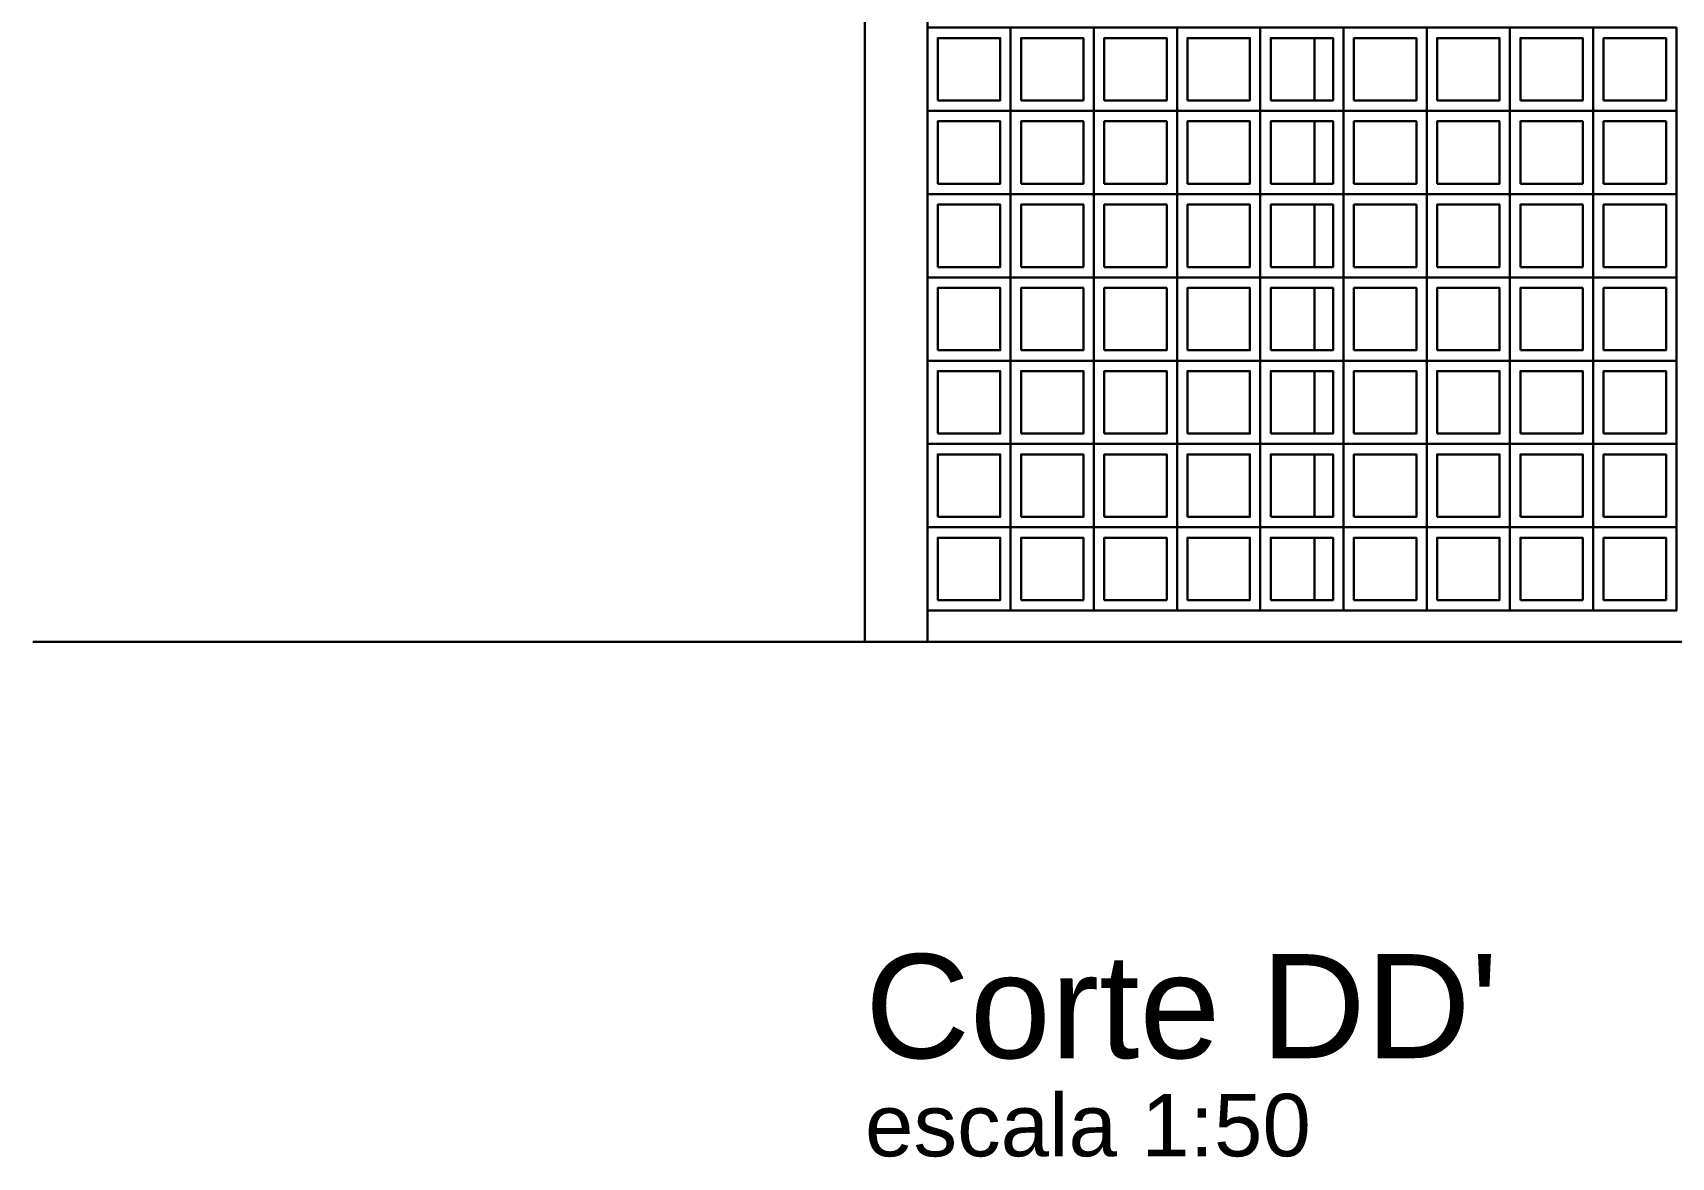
# Model space of a CAD drawing. Header units: millimetres. Extents: x -4228 to 27092, y -6721 to 984.
# Drawn here: x 5297.4 to 5691.2, y -5394.5 to -5124.5 of the extents above; entities that cross this region are included whole.
import ezdxf

# ---------------------------------------------------------------- set-up
doc = ezdxf.new("R2010")
doc.units = ezdxf.units.MM
doc.header["$LTSCALE"] = 50
for name, color, linetype in [('cobogo', 7, 'Continuous'), ('PAREDES3', 2, 'Continuous'), ('piso', 2, 'Continuous'), ('TEXTO', 7, 'Continuous')]:
    doc.layers.add(name, color=color, linetype=linetype)
doc.styles.add('ARIAL', font='arial.ttf')

msp = doc.modelspace()

# ---------------------------------------------------------------- linework, layer by layer
at = {"layer": 'cobogo', "color": 3, "linetype": 'Continuous', "lineweight": 30}
for points in [[(5512.44, -5143.21), (5532.44, -5143.21), (5532.44, -5123.21), (5512.44, -5123.21)], [(5512.44, -5143.21), (5532.44, -5143.21), (5532.44, -5123.21), (5512.44, -5123.21)], [(5512.44, -5143.21), (5532.44, -5143.21), (5532.44, -5123.21), (5512.44, -5123.21)], [(5512.44, -5143.21), (5532.44, -5143.21), (5532.44, -5123.21), (5512.44, -5123.21)], [(5514.94, -5140.71), (5529.94, -5140.71), (5529.94, -5125.71), (5514.94, -5125.71)], [(5514.94, -5140.71), (5529.94, -5140.71), (5529.94, -5125.71), (5514.94, -5125.71)], [(5514.94, -5140.71), (5529.94, -5140.71), (5529.94, -5125.71), (5514.94, -5125.71)], [(5514.94, -5140.71), (5529.94, -5140.71), (5529.94, -5125.71), (5514.94, -5125.71)], [(5532.44, -5143.21), (5552.44, -5143.21), (5552.44, -5123.21), (5532.44, -5123.21)], [(5532.44, -5143.21), (5552.44, -5143.21), (5552.44, -5123.21), (5532.44, -5123.21)], [(5532.44, -5143.21), (5552.44, -5143.21), (5552.44, -5123.21), (5532.44, -5123.21)], [(5532.44, -5143.21), (5552.44, -5143.21), (5552.44, -5123.21), (5532.44, -5123.21)], [(5534.94, -5140.71), (5549.94, -5140.71), (5549.94, -5125.71), (5534.94, -5125.71)], [(5534.94, -5140.71), (5549.94, -5140.71), (5549.94, -5125.71), (5534.94, -5125.71)], [(5534.94, -5140.71), (5549.94, -5140.71), (5549.94, -5125.71), (5534.94, -5125.71)], [(5534.94, -5140.71), (5549.94, -5140.71), (5549.94, -5125.71), (5534.94, -5125.71)], [(5552.44, -5143.21), (5572.44, -5143.21), (5572.44, -5123.21), (5552.44, -5123.21)], [(5552.44, -5143.21), (5572.44, -5143.21), (5572.44, -5123.21), (5552.44, -5123.21)], [(5552.44, -5143.21), (5572.44, -5143.21), (5572.44, -5123.21), (5552.44, -5123.21)], [(5552.44, -5143.21), (5572.44, -5143.21), (5572.44, -5123.21), (5552.44, -5123.21)], [(5554.94, -5140.71), (5569.94, -5140.71), (5569.94, -5125.71), (5554.94, -5125.71)], [(5554.94, -5140.71), (5569.94, -5140.71), (5569.94, -5125.71), (5554.94, -5125.71)], [(5554.94, -5140.71), (5569.94, -5140.71), (5569.94, -5125.71), (5554.94, -5125.71)], [(5554.94, -5140.71), (5569.94, -5140.71), (5569.94, -5125.71), (5554.94, -5125.71)], [(5572.44, -5143.21), (5592.44, -5143.21), (5592.44, -5123.21), (5572.44, -5123.21)], [(5572.44, -5143.21), (5592.44, -5143.21), (5592.44, -5123.21), (5572.44, -5123.21)], [(5572.44, -5143.21), (5592.44, -5143.21), (5592.44, -5123.21), (5572.44, -5123.21)], [(5572.44, -5143.21), (5592.44, -5143.21), (5592.44, -5123.21), (5572.44, -5123.21)], [(5574.94, -5140.71), (5589.94, -5140.71), (5589.94, -5125.71), (5574.94, -5125.71)], [(5574.94, -5140.71), (5589.94, -5140.71), (5589.94, -5125.71), (5574.94, -5125.71)], [(5574.94, -5140.71), (5589.94, -5140.71), (5589.94, -5125.71), (5574.94, -5125.71)], [(5574.94, -5140.71), (5589.94, -5140.71), (5589.94, -5125.71), (5574.94, -5125.71)], [(5592.44, -5143.21), (5612.44, -5143.21), (5612.44, -5123.21), (5592.44, -5123.21)], [(5592.44, -5143.21), (5612.44, -5143.21), (5612.44, -5123.21), (5592.44, -5123.21)], [(5592.44, -5143.21), (5612.44, -5143.21), (5612.44, -5123.21), (5592.44, -5123.21)], [(5592.44, -5143.21), (5612.44, -5143.21), (5612.44, -5123.21), (5592.44, -5123.21)], [(5594.94, -5140.71), (5609.94, -5140.71), (5609.94, -5125.71), (5594.94, -5125.71)], [(5594.94, -5140.71), (5609.94, -5140.71), (5609.94, -5125.71), (5594.94, -5125.71)], [(5594.94, -5140.71), (5609.94, -5140.71), (5609.94, -5125.71), (5594.94, -5125.71)], [(5594.94, -5140.71), (5609.94, -5140.71), (5609.94, -5125.71), (5594.94, -5125.71)], [(5612.44, -5143.21), (5632.44, -5143.21), (5632.44, -5123.21), (5612.44, -5123.21)], [(5612.44, -5143.21), (5632.44, -5143.21), (5632.44, -5123.21), (5612.44, -5123.21)], [(5612.44, -5143.21), (5632.44, -5143.21), (5632.44, -5123.21), (5612.44, -5123.21)], [(5612.44, -5143.21), (5632.44, -5143.21), (5632.44, -5123.21), (5612.44, -5123.21)], [(5614.94, -5140.71), (5629.94, -5140.71), (5629.94, -5125.71), (5614.94, -5125.71)], [(5614.94, -5140.71), (5629.94, -5140.71), (5629.94, -5125.71), (5614.94, -5125.71)], [(5614.94, -5140.71), (5629.94, -5140.71), (5629.94, -5125.71), (5614.94, -5125.71)], [(5614.94, -5140.71), (5629.94, -5140.71), (5629.94, -5125.71), (5614.94, -5125.71)], [(5632.44, -5143.21), (5652.44, -5143.21), (5652.44, -5123.21), (5632.44, -5123.21)], [(5632.44, -5143.21), (5652.44, -5143.21), (5652.44, -5123.21), (5632.44, -5123.21)], [(5632.44, -5143.21), (5652.44, -5143.21), (5652.44, -5123.21), (5632.44, -5123.21)], [(5632.44, -5143.21), (5652.44, -5143.21), (5652.44, -5123.21), (5632.44, -5123.21)], [(5634.94, -5140.71), (5649.94, -5140.71), (5649.94, -5125.71), (5634.94, -5125.71)], [(5634.94, -5140.71), (5649.94, -5140.71), (5649.94, -5125.71), (5634.94, -5125.71)], [(5634.94, -5140.71), (5649.94, -5140.71), (5649.94, -5125.71), (5634.94, -5125.71)], [(5634.94, -5140.71), (5649.94, -5140.71), (5649.94, -5125.71), (5634.94, -5125.71)], [(5652.44, -5143.21), (5672.44, -5143.21), (5672.44, -5123.21), (5652.44, -5123.21)], [(5652.44, -5143.21), (5672.44, -5143.21), (5672.44, -5123.21), (5652.44, -5123.21)], [(5652.44, -5143.21), (5672.44, -5143.21), (5672.44, -5123.21), (5652.44, -5123.21)], [(5652.44, -5143.21), (5672.44, -5143.21), (5672.44, -5123.21), (5652.44, -5123.21)], [(5654.94, -5140.71), (5669.94, -5140.71), (5669.94, -5125.71), (5654.94, -5125.71)], [(5654.94, -5140.71), (5669.94, -5140.71), (5669.94, -5125.71), (5654.94, -5125.71)], [(5654.94, -5140.71), (5669.94, -5140.71), (5669.94, -5125.71), (5654.94, -5125.71)], [(5654.94, -5140.71), (5669.94, -5140.71), (5669.94, -5125.71), (5654.94, -5125.71)], [(5672.44, -5143.21), (5692.44, -5143.21), (5692.44, -5123.21), (5672.44, -5123.21)], [(5672.44, -5143.21), (5692.44, -5143.21), (5692.44, -5123.21), (5672.44, -5123.21)], [(5672.44, -5143.21), (5692.44, -5143.21), (5692.44, -5123.21), (5672.44, -5123.21)], [(5672.44, -5143.21), (5692.44, -5143.21), (5692.44, -5123.21), (5672.44, -5123.21)], [(5674.94, -5140.71), (5689.94, -5140.71), (5689.94, -5125.71), (5674.94, -5125.71)], [(5674.94, -5140.71), (5689.94, -5140.71), (5689.94, -5125.71), (5674.94, -5125.71)], [(5674.94, -5140.71), (5689.94, -5140.71), (5689.94, -5125.71), (5674.94, -5125.71)], [(5674.94, -5140.71), (5689.94, -5140.71), (5689.94, -5125.71), (5674.94, -5125.71)], [(5512.44, -5163.21), (5532.44, -5163.21), (5532.44, -5143.21), (5512.44, -5143.21)], [(5512.44, -5163.21), (5532.44, -5163.21), (5532.44, -5143.21), (5512.44, -5143.21)], [(5512.44, -5163.21), (5532.44, -5163.21), (5532.44, -5143.21), (5512.44, -5143.21)], [(5512.44, -5163.21), (5532.44, -5163.21), (5532.44, -5143.21), (5512.44, -5143.21)], [(5514.94, -5160.71), (5529.94, -5160.71), (5529.94, -5145.71), (5514.94, -5145.71)], [(5514.94, -5160.71), (5529.94, -5160.71), (5529.94, -5145.71), (5514.94, -5145.71)], [(5514.94, -5160.71), (5529.94, -5160.71), (5529.94, -5145.71), (5514.94, -5145.71)], [(5514.94, -5160.71), (5529.94, -5160.71), (5529.94, -5145.71), (5514.94, -5145.71)], [(5532.44, -5163.21), (5552.44, -5163.21), (5552.44, -5143.21), (5532.44, -5143.21)], [(5532.44, -5163.21), (5552.44, -5163.21), (5552.44, -5143.21), (5532.44, -5143.21)], [(5532.44, -5163.21), (5552.44, -5163.21), (5552.44, -5143.21), (5532.44, -5143.21)], [(5532.44, -5163.21), (5552.44, -5163.21), (5552.44, -5143.21), (5532.44, -5143.21)], [(5534.94, -5160.71), (5549.94, -5160.71), (5549.94, -5145.71), (5534.94, -5145.71)], [(5534.94, -5160.71), (5549.94, -5160.71), (5549.94, -5145.71), (5534.94, -5145.71)], [(5534.94, -5160.71), (5549.94, -5160.71), (5549.94, -5145.71), (5534.94, -5145.71)], [(5534.94, -5160.71), (5549.94, -5160.71), (5549.94, -5145.71), (5534.94, -5145.71)], [(5552.44, -5163.21), (5572.44, -5163.21), (5572.44, -5143.21), (5552.44, -5143.21)], [(5552.44, -5163.21), (5572.44, -5163.21), (5572.44, -5143.21), (5552.44, -5143.21)], [(5552.44, -5163.21), (5572.44, -5163.21), (5572.44, -5143.21), (5552.44, -5143.21)], [(5552.44, -5163.21), (5572.44, -5163.21), (5572.44, -5143.21), (5552.44, -5143.21)], [(5554.94, -5160.71), (5569.94, -5160.71), (5569.94, -5145.71), (5554.94, -5145.71)], [(5554.94, -5160.71), (5569.94, -5160.71), (5569.94, -5145.71), (5554.94, -5145.71)], [(5554.94, -5160.71), (5569.94, -5160.71), (5569.94, -5145.71), (5554.94, -5145.71)], [(5554.94, -5160.71), (5569.94, -5160.71), (5569.94, -5145.71), (5554.94, -5145.71)], [(5572.44, -5163.21), (5592.44, -5163.21), (5592.44, -5143.21), (5572.44, -5143.21)], [(5572.44, -5163.21), (5592.44, -5163.21), (5592.44, -5143.21), (5572.44, -5143.21)], [(5572.44, -5163.21), (5592.44, -5163.21), (5592.44, -5143.21), (5572.44, -5143.21)], [(5572.44, -5163.21), (5592.44, -5163.21), (5592.44, -5143.21), (5572.44, -5143.21)], [(5574.94, -5160.71), (5589.94, -5160.71), (5589.94, -5145.71), (5574.94, -5145.71)], [(5574.94, -5160.71), (5589.94, -5160.71), (5589.94, -5145.71), (5574.94, -5145.71)], [(5574.94, -5160.71), (5589.94, -5160.71), (5589.94, -5145.71), (5574.94, -5145.71)], [(5574.94, -5160.71), (5589.94, -5160.71), (5589.94, -5145.71), (5574.94, -5145.71)], [(5592.44, -5163.21), (5612.44, -5163.21), (5612.44, -5143.21), (5592.44, -5143.21)], [(5592.44, -5163.21), (5612.44, -5163.21), (5612.44, -5143.21), (5592.44, -5143.21)], [(5592.44, -5163.21), (5612.44, -5163.21), (5612.44, -5143.21), (5592.44, -5143.21)], [(5592.44, -5163.21), (5612.44, -5163.21), (5612.44, -5143.21), (5592.44, -5143.21)], [(5594.94, -5160.71), (5609.94, -5160.71), (5609.94, -5145.71), (5594.94, -5145.71)], [(5594.94, -5160.71), (5609.94, -5160.71), (5609.94, -5145.71), (5594.94, -5145.71)], [(5594.94, -5160.71), (5609.94, -5160.71), (5609.94, -5145.71), (5594.94, -5145.71)], [(5594.94, -5160.71), (5609.94, -5160.71), (5609.94, -5145.71), (5594.94, -5145.71)], [(5612.44, -5163.21), (5632.44, -5163.21), (5632.44, -5143.21), (5612.44, -5143.21)], [(5612.44, -5163.21), (5632.44, -5163.21), (5632.44, -5143.21), (5612.44, -5143.21)], [(5612.44, -5163.21), (5632.44, -5163.21), (5632.44, -5143.21), (5612.44, -5143.21)], [(5612.44, -5163.21), (5632.44, -5163.21), (5632.44, -5143.21), (5612.44, -5143.21)], [(5614.94, -5160.71), (5629.94, -5160.71), (5629.94, -5145.71), (5614.94, -5145.71)], [(5614.94, -5160.71), (5629.94, -5160.71), (5629.94, -5145.71), (5614.94, -5145.71)], [(5614.94, -5160.71), (5629.94, -5160.71), (5629.94, -5145.71), (5614.94, -5145.71)], [(5614.94, -5160.71), (5629.94, -5160.71), (5629.94, -5145.71), (5614.94, -5145.71)], [(5632.44, -5163.21), (5652.44, -5163.21), (5652.44, -5143.21), (5632.44, -5143.21)], [(5632.44, -5163.21), (5652.44, -5163.21), (5652.44, -5143.21), (5632.44, -5143.21)], [(5632.44, -5163.21), (5652.44, -5163.21), (5652.44, -5143.21), (5632.44, -5143.21)], [(5632.44, -5163.21), (5652.44, -5163.21), (5652.44, -5143.21), (5632.44, -5143.21)], [(5634.94, -5160.71), (5649.94, -5160.71), (5649.94, -5145.71), (5634.94, -5145.71)], [(5634.94, -5160.71), (5649.94, -5160.71), (5649.94, -5145.71), (5634.94, -5145.71)], [(5634.94, -5160.71), (5649.94, -5160.71), (5649.94, -5145.71), (5634.94, -5145.71)], [(5634.94, -5160.71), (5649.94, -5160.71), (5649.94, -5145.71), (5634.94, -5145.71)], [(5652.44, -5163.21), (5672.44, -5163.21), (5672.44, -5143.21), (5652.44, -5143.21)], [(5652.44, -5163.21), (5672.44, -5163.21), (5672.44, -5143.21), (5652.44, -5143.21)], [(5652.44, -5163.21), (5672.44, -5163.21), (5672.44, -5143.21), (5652.44, -5143.21)], [(5652.44, -5163.21), (5672.44, -5163.21), (5672.44, -5143.21), (5652.44, -5143.21)], [(5654.94, -5160.71), (5669.94, -5160.71), (5669.94, -5145.71), (5654.94, -5145.71)], [(5654.94, -5160.71), (5669.94, -5160.71), (5669.94, -5145.71), (5654.94, -5145.71)], [(5654.94, -5160.71), (5669.94, -5160.71), (5669.94, -5145.71), (5654.94, -5145.71)], [(5654.94, -5160.71), (5669.94, -5160.71), (5669.94, -5145.71), (5654.94, -5145.71)], [(5672.44, -5163.21), (5692.44, -5163.21), (5692.44, -5143.21), (5672.44, -5143.21)], [(5672.44, -5163.21), (5692.44, -5163.21), (5692.44, -5143.21), (5672.44, -5143.21)], [(5672.44, -5163.21), (5692.44, -5163.21), (5692.44, -5143.21), (5672.44, -5143.21)], [(5672.44, -5163.21), (5692.44, -5163.21), (5692.44, -5143.21), (5672.44, -5143.21)], [(5674.94, -5160.71), (5689.94, -5160.71), (5689.94, -5145.71), (5674.94, -5145.71)], [(5674.94, -5160.71), (5689.94, -5160.71), (5689.94, -5145.71), (5674.94, -5145.71)], [(5674.94, -5160.71), (5689.94, -5160.71), (5689.94, -5145.71), (5674.94, -5145.71)], [(5674.94, -5160.71), (5689.94, -5160.71), (5689.94, -5145.71), (5674.94, -5145.71)], [(5512.44, -5183.21), (5532.44, -5183.21), (5532.44, -5163.21), (5512.44, -5163.21)], [(5512.44, -5183.21), (5532.44, -5183.21), (5532.44, -5163.21), (5512.44, -5163.21)], [(5512.44, -5183.21), (5532.44, -5183.21), (5532.44, -5163.21), (5512.44, -5163.21)], [(5512.44, -5183.21), (5532.44, -5183.21), (5532.44, -5163.21), (5512.44, -5163.21)], [(5514.94, -5180.71), (5529.94, -5180.71), (5529.94, -5165.71), (5514.94, -5165.71)], [(5514.94, -5180.71), (5529.94, -5180.71), (5529.94, -5165.71), (5514.94, -5165.71)], [(5514.94, -5180.71), (5529.94, -5180.71), (5529.94, -5165.71), (5514.94, -5165.71)], [(5514.94, -5180.71), (5529.94, -5180.71), (5529.94, -5165.71), (5514.94, -5165.71)], [(5532.44, -5183.21), (5552.44, -5183.21), (5552.44, -5163.21), (5532.44, -5163.21)], [(5532.44, -5183.21), (5552.44, -5183.21), (5552.44, -5163.21), (5532.44, -5163.21)], [(5532.44, -5183.21), (5552.44, -5183.21), (5552.44, -5163.21), (5532.44, -5163.21)], [(5532.44, -5183.21), (5552.44, -5183.21), (5552.44, -5163.21), (5532.44, -5163.21)], [(5534.94, -5180.71), (5549.94, -5180.71), (5549.94, -5165.71), (5534.94, -5165.71)], [(5534.94, -5180.71), (5549.94, -5180.71), (5549.94, -5165.71), (5534.94, -5165.71)], [(5534.94, -5180.71), (5549.94, -5180.71), (5549.94, -5165.71), (5534.94, -5165.71)], [(5534.94, -5180.71), (5549.94, -5180.71), (5549.94, -5165.71), (5534.94, -5165.71)], [(5552.44, -5183.21), (5572.44, -5183.21), (5572.44, -5163.21), (5552.44, -5163.21)], [(5552.44, -5183.21), (5572.44, -5183.21), (5572.44, -5163.21), (5552.44, -5163.21)], [(5552.44, -5183.21), (5572.44, -5183.21), (5572.44, -5163.21), (5552.44, -5163.21)], [(5552.44, -5183.21), (5572.44, -5183.21), (5572.44, -5163.21), (5552.44, -5163.21)], [(5554.94, -5180.71), (5569.94, -5180.71), (5569.94, -5165.71), (5554.94, -5165.71)], [(5554.94, -5180.71), (5569.94, -5180.71), (5569.94, -5165.71), (5554.94, -5165.71)], [(5554.94, -5180.71), (5569.94, -5180.71), (5569.94, -5165.71), (5554.94, -5165.71)], [(5554.94, -5180.71), (5569.94, -5180.71), (5569.94, -5165.71), (5554.94, -5165.71)], [(5572.44, -5183.21), (5592.44, -5183.21), (5592.44, -5163.21), (5572.44, -5163.21)], [(5572.44, -5183.21), (5592.44, -5183.21), (5592.44, -5163.21), (5572.44, -5163.21)], [(5572.44, -5183.21), (5592.44, -5183.21), (5592.44, -5163.21), (5572.44, -5163.21)], [(5572.44, -5183.21), (5592.44, -5183.21), (5592.44, -5163.21), (5572.44, -5163.21)], [(5574.94, -5180.71), (5589.94, -5180.71), (5589.94, -5165.71), (5574.94, -5165.71)], [(5574.94, -5180.71), (5589.94, -5180.71), (5589.94, -5165.71), (5574.94, -5165.71)], [(5574.94, -5180.71), (5589.94, -5180.71), (5589.94, -5165.71), (5574.94, -5165.71)], [(5574.94, -5180.71), (5589.94, -5180.71), (5589.94, -5165.71), (5574.94, -5165.71)], [(5592.44, -5183.21), (5612.44, -5183.21), (5612.44, -5163.21), (5592.44, -5163.21)], [(5592.44, -5183.21), (5612.44, -5183.21), (5612.44, -5163.21), (5592.44, -5163.21)], [(5592.44, -5183.21), (5612.44, -5183.21), (5612.44, -5163.21), (5592.44, -5163.21)], [(5592.44, -5183.21), (5612.44, -5183.21), (5612.44, -5163.21), (5592.44, -5163.21)], [(5594.94, -5180.71), (5609.94, -5180.71), (5609.94, -5165.71), (5594.94, -5165.71)], [(5594.94, -5180.71), (5609.94, -5180.71), (5609.94, -5165.71), (5594.94, -5165.71)], [(5594.94, -5180.71), (5609.94, -5180.71), (5609.94, -5165.71), (5594.94, -5165.71)], [(5594.94, -5180.71), (5609.94, -5180.71), (5609.94, -5165.71), (5594.94, -5165.71)], [(5612.44, -5183.21), (5632.44, -5183.21), (5632.44, -5163.21), (5612.44, -5163.21)], [(5612.44, -5183.21), (5632.44, -5183.21), (5632.44, -5163.21), (5612.44, -5163.21)], [(5612.44, -5183.21), (5632.44, -5183.21), (5632.44, -5163.21), (5612.44, -5163.21)], [(5612.44, -5183.21), (5632.44, -5183.21), (5632.44, -5163.21), (5612.44, -5163.21)], [(5614.94, -5180.71), (5629.94, -5180.71), (5629.94, -5165.71), (5614.94, -5165.71)], [(5614.94, -5180.71), (5629.94, -5180.71), (5629.94, -5165.71), (5614.94, -5165.71)], [(5614.94, -5180.71), (5629.94, -5180.71), (5629.94, -5165.71), (5614.94, -5165.71)], [(5614.94, -5180.71), (5629.94, -5180.71), (5629.94, -5165.71), (5614.94, -5165.71)], [(5632.44, -5183.21), (5652.44, -5183.21), (5652.44, -5163.21), (5632.44, -5163.21)], [(5632.44, -5183.21), (5652.44, -5183.21), (5652.44, -5163.21), (5632.44, -5163.21)], [(5632.44, -5183.21), (5652.44, -5183.21), (5652.44, -5163.21), (5632.44, -5163.21)], [(5632.44, -5183.21), (5652.44, -5183.21), (5652.44, -5163.21), (5632.44, -5163.21)], [(5634.94, -5180.71), (5649.94, -5180.71), (5649.94, -5165.71), (5634.94, -5165.71)], [(5634.94, -5180.71), (5649.94, -5180.71), (5649.94, -5165.71), (5634.94, -5165.71)], [(5634.94, -5180.71), (5649.94, -5180.71), (5649.94, -5165.71), (5634.94, -5165.71)], [(5634.94, -5180.71), (5649.94, -5180.71), (5649.94, -5165.71), (5634.94, -5165.71)], [(5652.44, -5183.21), (5672.44, -5183.21), (5672.44, -5163.21), (5652.44, -5163.21)], [(5652.44, -5183.21), (5672.44, -5183.21), (5672.44, -5163.21), (5652.44, -5163.21)], [(5652.44, -5183.21), (5672.44, -5183.21), (5672.44, -5163.21), (5652.44, -5163.21)], [(5652.44, -5183.21), (5672.44, -5183.21), (5672.44, -5163.21), (5652.44, -5163.21)], [(5654.94, -5180.71), (5669.94, -5180.71), (5669.94, -5165.71), (5654.94, -5165.71)], [(5654.94, -5180.71), (5669.94, -5180.71), (5669.94, -5165.71), (5654.94, -5165.71)], [(5654.94, -5180.71), (5669.94, -5180.71), (5669.94, -5165.71), (5654.94, -5165.71)], [(5654.94, -5180.71), (5669.94, -5180.71), (5669.94, -5165.71), (5654.94, -5165.71)], [(5672.44, -5183.21), (5692.44, -5183.21), (5692.44, -5163.21), (5672.44, -5163.21)], [(5672.44, -5183.21), (5692.44, -5183.21), (5692.44, -5163.21), (5672.44, -5163.21)], [(5672.44, -5183.21), (5692.44, -5183.21), (5692.44, -5163.21), (5672.44, -5163.21)], [(5672.44, -5183.21), (5692.44, -5183.21), (5692.44, -5163.21), (5672.44, -5163.21)], [(5674.94, -5180.71), (5689.94, -5180.71), (5689.94, -5165.71), (5674.94, -5165.71)], [(5674.94, -5180.71), (5689.94, -5180.71), (5689.94, -5165.71), (5674.94, -5165.71)], [(5674.94, -5180.71), (5689.94, -5180.71), (5689.94, -5165.71), (5674.94, -5165.71)], [(5674.94, -5180.71), (5689.94, -5180.71), (5689.94, -5165.71), (5674.94, -5165.71)], [(5512.44, -5203.21), (5532.44, -5203.21), (5532.44, -5183.21), (5512.44, -5183.21)], [(5512.44, -5203.21), (5532.44, -5203.21), (5532.44, -5183.21), (5512.44, -5183.21)], [(5512.44, -5203.21), (5532.44, -5203.21), (5532.44, -5183.21), (5512.44, -5183.21)], [(5512.44, -5203.21), (5532.44, -5203.21), (5532.44, -5183.21), (5512.44, -5183.21)], [(5532.44, -5203.21), (5552.44, -5203.21), (5552.44, -5183.21), (5532.44, -5183.21)], [(5532.44, -5203.21), (5552.44, -5203.21), (5552.44, -5183.21), (5532.44, -5183.21)], [(5532.44, -5203.21), (5552.44, -5203.21), (5552.44, -5183.21), (5532.44, -5183.21)], [(5532.44, -5203.21), (5552.44, -5203.21), (5552.44, -5183.21), (5532.44, -5183.21)], [(5552.44, -5203.21), (5572.44, -5203.21), (5572.44, -5183.21), (5552.44, -5183.21)], [(5552.44, -5203.21), (5572.44, -5203.21), (5572.44, -5183.21), (5552.44, -5183.21)], [(5552.44, -5203.21), (5572.44, -5203.21), (5572.44, -5183.21), (5552.44, -5183.21)], [(5552.44, -5203.21), (5572.44, -5203.21), (5572.44, -5183.21), (5552.44, -5183.21)], [(5572.44, -5203.21), (5592.44, -5203.21), (5592.44, -5183.21), (5572.44, -5183.21)], [(5572.44, -5203.21), (5592.44, -5203.21), (5592.44, -5183.21), (5572.44, -5183.21)], [(5572.44, -5203.21), (5592.44, -5203.21), (5592.44, -5183.21), (5572.44, -5183.21)], [(5572.44, -5203.21), (5592.44, -5203.21), (5592.44, -5183.21), (5572.44, -5183.21)], [(5592.44, -5203.21), (5612.44, -5203.21), (5612.44, -5183.21), (5592.44, -5183.21)], [(5592.44, -5203.21), (5612.44, -5203.21), (5612.44, -5183.21), (5592.44, -5183.21)], [(5592.44, -5203.21), (5612.44, -5203.21), (5612.44, -5183.21), (5592.44, -5183.21)], [(5592.44, -5203.21), (5612.44, -5203.21), (5612.44, -5183.21), (5592.44, -5183.21)], [(5612.44, -5203.21), (5632.44, -5203.21), (5632.44, -5183.21), (5612.44, -5183.21)], [(5612.44, -5203.21), (5632.44, -5203.21), (5632.44, -5183.21), (5612.44, -5183.21)], [(5612.44, -5203.21), (5632.44, -5203.21), (5632.44, -5183.21), (5612.44, -5183.21)], [(5612.44, -5203.21), (5632.44, -5203.21), (5632.44, -5183.21), (5612.44, -5183.21)], [(5632.44, -5203.21), (5652.44, -5203.21), (5652.44, -5183.21), (5632.44, -5183.21)], [(5632.44, -5203.21), (5652.44, -5203.21), (5652.44, -5183.21), (5632.44, -5183.21)], [(5632.44, -5203.21), (5652.44, -5203.21), (5652.44, -5183.21), (5632.44, -5183.21)], [(5632.44, -5203.21), (5652.44, -5203.21), (5652.44, -5183.21), (5632.44, -5183.21)], [(5652.44, -5203.21), (5672.44, -5203.21), (5672.44, -5183.21), (5652.44, -5183.21)], [(5652.44, -5203.21), (5672.44, -5203.21), (5672.44, -5183.21), (5652.44, -5183.21)], [(5652.44, -5203.21), (5672.44, -5203.21), (5672.44, -5183.21), (5652.44, -5183.21)], [(5652.44, -5203.21), (5672.44, -5203.21), (5672.44, -5183.21), (5652.44, -5183.21)], [(5672.44, -5203.21), (5692.44, -5203.21), (5692.44, -5183.21), (5672.44, -5183.21)], [(5672.44, -5203.21), (5692.44, -5203.21), (5692.44, -5183.21), (5672.44, -5183.21)], [(5672.44, -5203.21), (5692.44, -5203.21), (5692.44, -5183.21), (5672.44, -5183.21)], [(5672.44, -5203.21), (5692.44, -5203.21), (5692.44, -5183.21), (5672.44, -5183.21)], [(5514.94, -5200.71), (5529.94, -5200.71), (5529.94, -5185.71), (5514.94, -5185.71)], [(5514.94, -5200.71), (5529.94, -5200.71), (5529.94, -5185.71), (5514.94, -5185.71)], [(5514.94, -5200.71), (5529.94, -5200.71), (5529.94, -5185.71), (5514.94, -5185.71)], [(5514.94, -5200.71), (5529.94, -5200.71), (5529.94, -5185.71), (5514.94, -5185.71)], [(5534.94, -5200.71), (5549.94, -5200.71), (5549.94, -5185.71), (5534.94, -5185.71)], [(5534.94, -5200.71), (5549.94, -5200.71), (5549.94, -5185.71), (5534.94, -5185.71)], [(5534.94, -5200.71), (5549.94, -5200.71), (5549.94, -5185.71), (5534.94, -5185.71)], [(5534.94, -5200.71), (5549.94, -5200.71), (5549.94, -5185.71), (5534.94, -5185.71)], [(5554.94, -5200.71), (5569.94, -5200.71), (5569.94, -5185.71), (5554.94, -5185.71)], [(5554.94, -5200.71), (5569.94, -5200.71), (5569.94, -5185.71), (5554.94, -5185.71)], [(5554.94, -5200.71), (5569.94, -5200.71), (5569.94, -5185.71), (5554.94, -5185.71)], [(5554.94, -5200.71), (5569.94, -5200.71), (5569.94, -5185.71), (5554.94, -5185.71)], [(5574.94, -5200.71), (5589.94, -5200.71), (5589.94, -5185.71), (5574.94, -5185.71)], [(5574.94, -5200.71), (5589.94, -5200.71), (5589.94, -5185.71), (5574.94, -5185.71)], [(5574.94, -5200.71), (5589.94, -5200.71), (5589.94, -5185.71), (5574.94, -5185.71)], [(5574.94, -5200.71), (5589.94, -5200.71), (5589.94, -5185.71), (5574.94, -5185.71)], [(5594.94, -5200.71), (5609.94, -5200.71), (5609.94, -5185.71), (5594.94, -5185.71)], [(5594.94, -5200.71), (5609.94, -5200.71), (5609.94, -5185.71), (5594.94, -5185.71)], [(5594.94, -5200.71), (5609.94, -5200.71), (5609.94, -5185.71), (5594.94, -5185.71)], [(5594.94, -5200.71), (5609.94, -5200.71), (5609.94, -5185.71), (5594.94, -5185.71)], [(5614.94, -5200.71), (5629.94, -5200.71), (5629.94, -5185.71), (5614.94, -5185.71)], [(5614.94, -5200.71), (5629.94, -5200.71), (5629.94, -5185.71), (5614.94, -5185.71)], [(5614.94, -5200.71), (5629.94, -5200.71), (5629.94, -5185.71), (5614.94, -5185.71)], [(5614.94, -5200.71), (5629.94, -5200.71), (5629.94, -5185.71), (5614.94, -5185.71)], [(5634.94, -5200.71), (5649.94, -5200.71), (5649.94, -5185.71), (5634.94, -5185.71)], [(5634.94, -5200.71), (5649.94, -5200.71), (5649.94, -5185.71), (5634.94, -5185.71)], [(5634.94, -5200.71), (5649.94, -5200.71), (5649.94, -5185.71), (5634.94, -5185.71)], [(5634.94, -5200.71), (5649.94, -5200.71), (5649.94, -5185.71), (5634.94, -5185.71)], [(5654.94, -5200.71), (5669.94, -5200.71), (5669.94, -5185.71), (5654.94, -5185.71)], [(5654.94, -5200.71), (5669.94, -5200.71), (5669.94, -5185.71), (5654.94, -5185.71)], [(5654.94, -5200.71), (5669.94, -5200.71), (5669.94, -5185.71), (5654.94, -5185.71)], [(5654.94, -5200.71), (5669.94, -5200.71), (5669.94, -5185.71), (5654.94, -5185.71)], [(5674.94, -5200.71), (5689.94, -5200.71), (5689.94, -5185.71), (5674.94, -5185.71)], [(5674.94, -5200.71), (5689.94, -5200.71), (5689.94, -5185.71), (5674.94, -5185.71)], [(5674.94, -5200.71), (5689.94, -5200.71), (5689.94, -5185.71), (5674.94, -5185.71)], [(5674.94, -5200.71), (5689.94, -5200.71), (5689.94, -5185.71), (5674.94, -5185.71)], [(5512.44, -5223.21), (5532.44, -5223.21), (5532.44, -5203.21), (5512.44, -5203.21)], [(5512.44, -5223.21), (5532.44, -5223.21), (5532.44, -5203.21), (5512.44, -5203.21)], [(5512.44, -5223.21), (5532.44, -5223.21), (5532.44, -5203.21), (5512.44, -5203.21)], [(5512.44, -5223.21), (5532.44, -5223.21), (5532.44, -5203.21), (5512.44, -5203.21)], [(5532.44, -5223.21), (5552.44, -5223.21), (5552.44, -5203.21), (5532.44, -5203.21)], [(5532.44, -5223.21), (5552.44, -5223.21), (5552.44, -5203.21), (5532.44, -5203.21)], [(5532.44, -5223.21), (5552.44, -5223.21), (5552.44, -5203.21), (5532.44, -5203.21)], [(5532.44, -5223.21), (5552.44, -5223.21), (5552.44, -5203.21), (5532.44, -5203.21)], [(5552.44, -5223.21), (5572.44, -5223.21), (5572.44, -5203.21), (5552.44, -5203.21)], [(5552.44, -5223.21), (5572.44, -5223.21), (5572.44, -5203.21), (5552.44, -5203.21)], [(5552.44, -5223.21), (5572.44, -5223.21), (5572.44, -5203.21), (5552.44, -5203.21)], [(5552.44, -5223.21), (5572.44, -5223.21), (5572.44, -5203.21), (5552.44, -5203.21)], [(5572.44, -5223.21), (5592.44, -5223.21), (5592.44, -5203.21), (5572.44, -5203.21)], [(5572.44, -5223.21), (5592.44, -5223.21), (5592.44, -5203.21), (5572.44, -5203.21)], [(5572.44, -5223.21), (5592.44, -5223.21), (5592.44, -5203.21), (5572.44, -5203.21)], [(5572.44, -5223.21), (5592.44, -5223.21), (5592.44, -5203.21), (5572.44, -5203.21)], [(5592.44, -5223.21), (5612.44, -5223.21), (5612.44, -5203.21), (5592.44, -5203.21)], [(5592.44, -5223.21), (5612.44, -5223.21), (5612.44, -5203.21), (5592.44, -5203.21)], [(5592.44, -5223.21), (5612.44, -5223.21), (5612.44, -5203.21), (5592.44, -5203.21)], [(5592.44, -5223.21), (5612.44, -5223.21), (5612.44, -5203.21), (5592.44, -5203.21)], [(5612.44, -5223.21), (5632.44, -5223.21), (5632.44, -5203.21), (5612.44, -5203.21)], [(5612.44, -5223.21), (5632.44, -5223.21), (5632.44, -5203.21), (5612.44, -5203.21)], [(5612.44, -5223.21), (5632.44, -5223.21), (5632.44, -5203.21), (5612.44, -5203.21)], [(5612.44, -5223.21), (5632.44, -5223.21), (5632.44, -5203.21), (5612.44, -5203.21)], [(5632.44, -5223.21), (5652.44, -5223.21), (5652.44, -5203.21), (5632.44, -5203.21)], [(5632.44, -5223.21), (5652.44, -5223.21), (5652.44, -5203.21), (5632.44, -5203.21)], [(5632.44, -5223.21), (5652.44, -5223.21), (5652.44, -5203.21), (5632.44, -5203.21)], [(5632.44, -5223.21), (5652.44, -5223.21), (5652.44, -5203.21), (5632.44, -5203.21)], [(5652.44, -5223.21), (5672.44, -5223.21), (5672.44, -5203.21), (5652.44, -5203.21)], [(5652.44, -5223.21), (5672.44, -5223.21), (5672.44, -5203.21), (5652.44, -5203.21)], [(5652.44, -5223.21), (5672.44, -5223.21), (5672.44, -5203.21), (5652.44, -5203.21)], [(5652.44, -5223.21), (5672.44, -5223.21), (5672.44, -5203.21), (5652.44, -5203.21)], [(5672.44, -5223.21), (5692.44, -5223.21), (5692.44, -5203.21), (5672.44, -5203.21)], [(5672.44, -5223.21), (5692.44, -5223.21), (5692.44, -5203.21), (5672.44, -5203.21)], [(5672.44, -5223.21), (5692.44, -5223.21), (5692.44, -5203.21), (5672.44, -5203.21)], [(5672.44, -5223.21), (5692.44, -5223.21), (5692.44, -5203.21), (5672.44, -5203.21)], [(5514.94, -5220.71), (5529.94, -5220.71), (5529.94, -5205.71), (5514.94, -5205.71)], [(5514.94, -5220.71), (5529.94, -5220.71), (5529.94, -5205.71), (5514.94, -5205.71)], [(5514.94, -5220.71), (5529.94, -5220.71), (5529.94, -5205.71), (5514.94, -5205.71)], [(5514.94, -5220.71), (5529.94, -5220.71), (5529.94, -5205.71), (5514.94, -5205.71)], [(5534.94, -5220.71), (5549.94, -5220.71), (5549.94, -5205.71), (5534.94, -5205.71)], [(5534.94, -5220.71), (5549.94, -5220.71), (5549.94, -5205.71), (5534.94, -5205.71)], [(5534.94, -5220.71), (5549.94, -5220.71), (5549.94, -5205.71), (5534.94, -5205.71)], [(5534.94, -5220.71), (5549.94, -5220.71), (5549.94, -5205.71), (5534.94, -5205.71)], [(5554.94, -5220.71), (5569.94, -5220.71), (5569.94, -5205.71), (5554.94, -5205.71)], [(5554.94, -5220.71), (5569.94, -5220.71), (5569.94, -5205.71), (5554.94, -5205.71)], [(5554.94, -5220.71), (5569.94, -5220.71), (5569.94, -5205.71), (5554.94, -5205.71)], [(5554.94, -5220.71), (5569.94, -5220.71), (5569.94, -5205.71), (5554.94, -5205.71)], [(5574.94, -5220.71), (5589.94, -5220.71), (5589.94, -5205.71), (5574.94, -5205.71)], [(5574.94, -5220.71), (5589.94, -5220.71), (5589.94, -5205.71), (5574.94, -5205.71)], [(5574.94, -5220.71), (5589.94, -5220.71), (5589.94, -5205.71), (5574.94, -5205.71)], [(5574.94, -5220.71), (5589.94, -5220.71), (5589.94, -5205.71), (5574.94, -5205.71)], [(5594.94, -5220.71), (5609.94, -5220.71), (5609.94, -5205.71), (5594.94, -5205.71)], [(5594.94, -5220.71), (5609.94, -5220.71), (5609.94, -5205.71), (5594.94, -5205.71)], [(5594.94, -5220.71), (5609.94, -5220.71), (5609.94, -5205.71), (5594.94, -5205.71)], [(5594.94, -5220.71), (5609.94, -5220.71), (5609.94, -5205.71), (5594.94, -5205.71)], [(5614.94, -5220.71), (5629.94, -5220.71), (5629.94, -5205.71), (5614.94, -5205.71)], [(5614.94, -5220.71), (5629.94, -5220.71), (5629.94, -5205.71), (5614.94, -5205.71)], [(5614.94, -5220.71), (5629.94, -5220.71), (5629.94, -5205.71), (5614.94, -5205.71)], [(5614.94, -5220.71), (5629.94, -5220.71), (5629.94, -5205.71), (5614.94, -5205.71)], [(5634.94, -5220.71), (5649.94, -5220.71), (5649.94, -5205.71), (5634.94, -5205.71)], [(5634.94, -5220.71), (5649.94, -5220.71), (5649.94, -5205.71), (5634.94, -5205.71)], [(5634.94, -5220.71), (5649.94, -5220.71), (5649.94, -5205.71), (5634.94, -5205.71)], [(5634.94, -5220.71), (5649.94, -5220.71), (5649.94, -5205.71), (5634.94, -5205.71)], [(5654.94, -5220.71), (5669.94, -5220.71), (5669.94, -5205.71), (5654.94, -5205.71)], [(5654.94, -5220.71), (5669.94, -5220.71), (5669.94, -5205.71), (5654.94, -5205.71)], [(5654.94, -5220.71), (5669.94, -5220.71), (5669.94, -5205.71), (5654.94, -5205.71)], [(5654.94, -5220.71), (5669.94, -5220.71), (5669.94, -5205.71), (5654.94, -5205.71)], [(5674.94, -5220.71), (5689.94, -5220.71), (5689.94, -5205.71), (5674.94, -5205.71)], [(5674.94, -5220.71), (5689.94, -5220.71), (5689.94, -5205.71), (5674.94, -5205.71)], [(5674.94, -5220.71), (5689.94, -5220.71), (5689.94, -5205.71), (5674.94, -5205.71)], [(5674.94, -5220.71), (5689.94, -5220.71), (5689.94, -5205.71), (5674.94, -5205.71)], [(5512.44, -5243.21), (5532.44, -5243.21), (5532.44, -5223.21), (5512.44, -5223.21)], [(5512.44, -5243.21), (5532.44, -5243.21), (5532.44, -5223.21), (5512.44, -5223.21)], [(5512.44, -5243.21), (5532.44, -5243.21), (5532.44, -5223.21), (5512.44, -5223.21)], [(5512.44, -5243.21), (5532.44, -5243.21), (5532.44, -5223.21), (5512.44, -5223.21)], [(5532.44, -5243.21), (5552.44, -5243.21), (5552.44, -5223.21), (5532.44, -5223.21)], [(5532.44, -5243.21), (5552.44, -5243.21), (5552.44, -5223.21), (5532.44, -5223.21)], [(5532.44, -5243.21), (5552.44, -5243.21), (5552.44, -5223.21), (5532.44, -5223.21)], [(5532.44, -5243.21), (5552.44, -5243.21), (5552.44, -5223.21), (5532.44, -5223.21)], [(5552.44, -5243.21), (5572.44, -5243.21), (5572.44, -5223.21), (5552.44, -5223.21)], [(5552.44, -5243.21), (5572.44, -5243.21), (5572.44, -5223.21), (5552.44, -5223.21)], [(5552.44, -5243.21), (5572.44, -5243.21), (5572.44, -5223.21), (5552.44, -5223.21)], [(5552.44, -5243.21), (5572.44, -5243.21), (5572.44, -5223.21), (5552.44, -5223.21)], [(5572.44, -5243.21), (5592.44, -5243.21), (5592.44, -5223.21), (5572.44, -5223.21)], [(5572.44, -5243.21), (5592.44, -5243.21), (5592.44, -5223.21), (5572.44, -5223.21)], [(5572.44, -5243.21), (5592.44, -5243.21), (5592.44, -5223.21), (5572.44, -5223.21)], [(5572.44, -5243.21), (5592.44, -5243.21), (5592.44, -5223.21), (5572.44, -5223.21)], [(5592.44, -5243.21), (5612.44, -5243.21), (5612.44, -5223.21), (5592.44, -5223.21)], [(5592.44, -5243.21), (5612.44, -5243.21), (5612.44, -5223.21), (5592.44, -5223.21)], [(5592.44, -5243.21), (5612.44, -5243.21), (5612.44, -5223.21), (5592.44, -5223.21)], [(5592.44, -5243.21), (5612.44, -5243.21), (5612.44, -5223.21), (5592.44, -5223.21)], [(5612.44, -5243.21), (5632.44, -5243.21), (5632.44, -5223.21), (5612.44, -5223.21)], [(5612.44, -5243.21), (5632.44, -5243.21), (5632.44, -5223.21), (5612.44, -5223.21)], [(5612.44, -5243.21), (5632.44, -5243.21), (5632.44, -5223.21), (5612.44, -5223.21)], [(5612.44, -5243.21), (5632.44, -5243.21), (5632.44, -5223.21), (5612.44, -5223.21)], [(5632.44, -5243.21), (5652.44, -5243.21), (5652.44, -5223.21), (5632.44, -5223.21)], [(5632.44, -5243.21), (5652.44, -5243.21), (5652.44, -5223.21), (5632.44, -5223.21)], [(5632.44, -5243.21), (5652.44, -5243.21), (5652.44, -5223.21), (5632.44, -5223.21)], [(5632.44, -5243.21), (5652.44, -5243.21), (5652.44, -5223.21), (5632.44, -5223.21)], [(5652.44, -5243.21), (5672.44, -5243.21), (5672.44, -5223.21), (5652.44, -5223.21)], [(5652.44, -5243.21), (5672.44, -5243.21), (5672.44, -5223.21), (5652.44, -5223.21)], [(5652.44, -5243.21), (5672.44, -5243.21), (5672.44, -5223.21), (5652.44, -5223.21)], [(5652.44, -5243.21), (5672.44, -5243.21), (5672.44, -5223.21), (5652.44, -5223.21)], [(5672.44, -5243.21), (5692.44, -5243.21), (5692.44, -5223.21), (5672.44, -5223.21)], [(5672.44, -5243.21), (5692.44, -5243.21), (5692.44, -5223.21), (5672.44, -5223.21)], [(5672.44, -5243.21), (5692.44, -5243.21), (5692.44, -5223.21), (5672.44, -5223.21)], [(5672.44, -5243.21), (5692.44, -5243.21), (5692.44, -5223.21), (5672.44, -5223.21)], [(5514.94, -5240.71), (5529.94, -5240.71), (5529.94, -5225.71), (5514.94, -5225.71)], [(5514.94, -5240.71), (5529.94, -5240.71), (5529.94, -5225.71), (5514.94, -5225.71)], [(5514.94, -5240.71), (5529.94, -5240.71), (5529.94, -5225.71), (5514.94, -5225.71)], [(5514.94, -5240.71), (5529.94, -5240.71), (5529.94, -5225.71), (5514.94, -5225.71)], [(5534.94, -5240.71), (5549.94, -5240.71), (5549.94, -5225.71), (5534.94, -5225.71)], [(5534.94, -5240.71), (5549.94, -5240.71), (5549.94, -5225.71), (5534.94, -5225.71)], [(5534.94, -5240.71), (5549.94, -5240.71), (5549.94, -5225.71), (5534.94, -5225.71)], [(5534.94, -5240.71), (5549.94, -5240.71), (5549.94, -5225.71), (5534.94, -5225.71)], [(5554.94, -5240.71), (5569.94, -5240.71), (5569.94, -5225.71), (5554.94, -5225.71)], [(5554.94, -5240.71), (5569.94, -5240.71), (5569.94, -5225.71), (5554.94, -5225.71)], [(5554.94, -5240.71), (5569.94, -5240.71), (5569.94, -5225.71), (5554.94, -5225.71)], [(5554.94, -5240.71), (5569.94, -5240.71), (5569.94, -5225.71), (5554.94, -5225.71)], [(5574.94, -5240.71), (5589.94, -5240.71), (5589.94, -5225.71), (5574.94, -5225.71)], [(5574.94, -5240.71), (5589.94, -5240.71), (5589.94, -5225.71), (5574.94, -5225.71)], [(5574.94, -5240.71), (5589.94, -5240.71), (5589.94, -5225.71), (5574.94, -5225.71)], [(5574.94, -5240.71), (5589.94, -5240.71), (5589.94, -5225.71), (5574.94, -5225.71)], [(5594.94, -5240.71), (5609.94, -5240.71), (5609.94, -5225.71), (5594.94, -5225.71)], [(5594.94, -5240.71), (5609.94, -5240.71), (5609.94, -5225.71), (5594.94, -5225.71)], [(5594.94, -5240.71), (5609.94, -5240.71), (5609.94, -5225.71), (5594.94, -5225.71)], [(5594.94, -5240.71), (5609.94, -5240.71), (5609.94, -5225.71), (5594.94, -5225.71)], [(5614.94, -5240.71), (5629.94, -5240.71), (5629.94, -5225.71), (5614.94, -5225.71)], [(5614.94, -5240.71), (5629.94, -5240.71), (5629.94, -5225.71), (5614.94, -5225.71)], [(5614.94, -5240.71), (5629.94, -5240.71), (5629.94, -5225.71), (5614.94, -5225.71)], [(5614.94, -5240.71), (5629.94, -5240.71), (5629.94, -5225.71), (5614.94, -5225.71)], [(5634.94, -5240.71), (5649.94, -5240.71), (5649.94, -5225.71), (5634.94, -5225.71)], [(5634.94, -5240.71), (5649.94, -5240.71), (5649.94, -5225.71), (5634.94, -5225.71)], [(5634.94, -5240.71), (5649.94, -5240.71), (5649.94, -5225.71), (5634.94, -5225.71)], [(5634.94, -5240.71), (5649.94, -5240.71), (5649.94, -5225.71), (5634.94, -5225.71)], [(5654.94, -5240.71), (5669.94, -5240.71), (5669.94, -5225.71), (5654.94, -5225.71)], [(5654.94, -5240.71), (5669.94, -5240.71), (5669.94, -5225.71), (5654.94, -5225.71)], [(5654.94, -5240.71), (5669.94, -5240.71), (5669.94, -5225.71), (5654.94, -5225.71)], [(5654.94, -5240.71), (5669.94, -5240.71), (5669.94, -5225.71), (5654.94, -5225.71)], [(5674.94, -5240.71), (5689.94, -5240.71), (5689.94, -5225.71), (5674.94, -5225.71)], [(5674.94, -5240.71), (5689.94, -5240.71), (5689.94, -5225.71), (5674.94, -5225.71)], [(5674.94, -5240.71), (5689.94, -5240.71), (5689.94, -5225.71), (5674.94, -5225.71)], [(5674.94, -5240.71), (5689.94, -5240.71), (5689.94, -5225.71), (5674.94, -5225.71)], [(5512.44, -5263.21), (5532.44, -5263.21), (5532.44, -5243.21), (5512.44, -5243.21)], [(5512.44, -5263.21), (5532.44, -5263.21), (5532.44, -5243.21), (5512.44, -5243.21)], [(5512.44, -5263.21), (5532.44, -5263.21), (5532.44, -5243.21), (5512.44, -5243.21)], [(5512.44, -5263.21), (5532.44, -5263.21), (5532.44, -5243.21), (5512.44, -5243.21)], [(5532.44, -5263.21), (5552.44, -5263.21), (5552.44, -5243.21), (5532.44, -5243.21)], [(5532.44, -5263.21), (5552.44, -5263.21), (5552.44, -5243.21), (5532.44, -5243.21)], [(5532.44, -5263.21), (5552.44, -5263.21), (5552.44, -5243.21), (5532.44, -5243.21)], [(5532.44, -5263.21), (5552.44, -5263.21), (5552.44, -5243.21), (5532.44, -5243.21)], [(5552.44, -5263.21), (5572.44, -5263.21), (5572.44, -5243.21), (5552.44, -5243.21)], [(5552.44, -5263.21), (5572.44, -5263.21), (5572.44, -5243.21), (5552.44, -5243.21)], [(5552.44, -5263.21), (5572.44, -5263.21), (5572.44, -5243.21), (5552.44, -5243.21)], [(5552.44, -5263.21), (5572.44, -5263.21), (5572.44, -5243.21), (5552.44, -5243.21)], [(5572.44, -5263.21), (5592.44, -5263.21), (5592.44, -5243.21), (5572.44, -5243.21)], [(5572.44, -5263.21), (5592.44, -5263.21), (5592.44, -5243.21), (5572.44, -5243.21)], [(5572.44, -5263.21), (5592.44, -5263.21), (5592.44, -5243.21), (5572.44, -5243.21)], [(5572.44, -5263.21), (5592.44, -5263.21), (5592.44, -5243.21), (5572.44, -5243.21)], [(5592.44, -5263.21), (5612.44, -5263.21), (5612.44, -5243.21), (5592.44, -5243.21)], [(5592.44, -5263.21), (5612.44, -5263.21), (5612.44, -5243.21), (5592.44, -5243.21)], [(5592.44, -5263.21), (5612.44, -5263.21), (5612.44, -5243.21), (5592.44, -5243.21)], [(5592.44, -5263.21), (5612.44, -5263.21), (5612.44, -5243.21), (5592.44, -5243.21)], [(5612.44, -5263.21), (5632.44, -5263.21), (5632.44, -5243.21), (5612.44, -5243.21)], [(5612.44, -5263.21), (5632.44, -5263.21), (5632.44, -5243.21), (5612.44, -5243.21)], [(5612.44, -5263.21), (5632.44, -5263.21), (5632.44, -5243.21), (5612.44, -5243.21)], [(5612.44, -5263.21), (5632.44, -5263.21), (5632.44, -5243.21), (5612.44, -5243.21)], [(5632.44, -5263.21), (5652.44, -5263.21), (5652.44, -5243.21), (5632.44, -5243.21)], [(5632.44, -5263.21), (5652.44, -5263.21), (5652.44, -5243.21), (5632.44, -5243.21)], [(5632.44, -5263.21), (5652.44, -5263.21), (5652.44, -5243.21), (5632.44, -5243.21)], [(5632.44, -5263.21), (5652.44, -5263.21), (5652.44, -5243.21), (5632.44, -5243.21)], [(5652.44, -5263.21), (5672.44, -5263.21), (5672.44, -5243.21), (5652.44, -5243.21)], [(5652.44, -5263.21), (5672.44, -5263.21), (5672.44, -5243.21), (5652.44, -5243.21)], [(5652.44, -5263.21), (5672.44, -5263.21), (5672.44, -5243.21), (5652.44, -5243.21)], [(5652.44, -5263.21), (5672.44, -5263.21), (5672.44, -5243.21), (5652.44, -5243.21)], [(5672.44, -5263.21), (5692.44, -5263.21), (5692.44, -5243.21), (5672.44, -5243.21)], [(5672.44, -5263.21), (5692.44, -5263.21), (5692.44, -5243.21), (5672.44, -5243.21)], [(5672.44, -5263.21), (5692.44, -5263.21), (5692.44, -5243.21), (5672.44, -5243.21)], [(5672.44, -5263.21), (5692.44, -5263.21), (5692.44, -5243.21), (5672.44, -5243.21)], [(5514.94, -5260.71), (5529.94, -5260.71), (5529.94, -5245.71), (5514.94, -5245.71)], [(5514.94, -5260.71), (5529.94, -5260.71), (5529.94, -5245.71), (5514.94, -5245.71)], [(5514.94, -5260.71), (5529.94, -5260.71), (5529.94, -5245.71), (5514.94, -5245.71)], [(5514.94, -5260.71), (5529.94, -5260.71), (5529.94, -5245.71), (5514.94, -5245.71)], [(5534.94, -5260.71), (5549.94, -5260.71), (5549.94, -5245.71), (5534.94, -5245.71)], [(5534.94, -5260.71), (5549.94, -5260.71), (5549.94, -5245.71), (5534.94, -5245.71)], [(5534.94, -5260.71), (5549.94, -5260.71), (5549.94, -5245.71), (5534.94, -5245.71)], [(5534.94, -5260.71), (5549.94, -5260.71), (5549.94, -5245.71), (5534.94, -5245.71)], [(5554.94, -5260.71), (5569.94, -5260.71), (5569.94, -5245.71), (5554.94, -5245.71)], [(5554.94, -5260.71), (5569.94, -5260.71), (5569.94, -5245.71), (5554.94, -5245.71)], [(5554.94, -5260.71), (5569.94, -5260.71), (5569.94, -5245.71), (5554.94, -5245.71)], [(5554.94, -5260.71), (5569.94, -5260.71), (5569.94, -5245.71), (5554.94, -5245.71)], [(5574.94, -5260.71), (5589.94, -5260.71), (5589.94, -5245.71), (5574.94, -5245.71)], [(5574.94, -5260.71), (5589.94, -5260.71), (5589.94, -5245.71), (5574.94, -5245.71)], [(5574.94, -5260.71), (5589.94, -5260.71), (5589.94, -5245.71), (5574.94, -5245.71)], [(5574.94, -5260.71), (5589.94, -5260.71), (5589.94, -5245.71), (5574.94, -5245.71)], [(5594.94, -5260.71), (5609.94, -5260.71), (5609.94, -5245.71), (5594.94, -5245.71)], [(5594.94, -5260.71), (5609.94, -5260.71), (5609.94, -5245.71), (5594.94, -5245.71)], [(5594.94, -5260.71), (5609.94, -5260.71), (5609.94, -5245.71), (5594.94, -5245.71)], [(5594.94, -5260.71), (5609.94, -5260.71), (5609.94, -5245.71), (5594.94, -5245.71)], [(5614.94, -5260.71), (5629.94, -5260.71), (5629.94, -5245.71), (5614.94, -5245.71)], [(5614.94, -5260.71), (5629.94, -5260.71), (5629.94, -5245.71), (5614.94, -5245.71)], [(5614.94, -5260.71), (5629.94, -5260.71), (5629.94, -5245.71), (5614.94, -5245.71)], [(5614.94, -5260.71), (5629.94, -5260.71), (5629.94, -5245.71), (5614.94, -5245.71)], [(5634.94, -5260.71), (5649.94, -5260.71), (5649.94, -5245.71), (5634.94, -5245.71)], [(5634.94, -5260.71), (5649.94, -5260.71), (5649.94, -5245.71), (5634.94, -5245.71)], [(5634.94, -5260.71), (5649.94, -5260.71), (5649.94, -5245.71), (5634.94, -5245.71)], [(5634.94, -5260.71), (5649.94, -5260.71), (5649.94, -5245.71), (5634.94, -5245.71)], [(5654.94, -5260.71), (5669.94, -5260.71), (5669.94, -5245.71), (5654.94, -5245.71)], [(5654.94, -5260.71), (5669.94, -5260.71), (5669.94, -5245.71), (5654.94, -5245.71)], [(5654.94, -5260.71), (5669.94, -5260.71), (5669.94, -5245.71), (5654.94, -5245.71)], [(5654.94, -5260.71), (5669.94, -5260.71), (5669.94, -5245.71), (5654.94, -5245.71)], [(5674.94, -5260.71), (5689.94, -5260.71), (5689.94, -5245.71), (5674.94, -5245.71)], [(5674.94, -5260.71), (5689.94, -5260.71), (5689.94, -5245.71), (5674.94, -5245.71)], [(5674.94, -5260.71), (5689.94, -5260.71), (5689.94, -5245.71), (5674.94, -5245.71)], [(5674.94, -5260.71), (5689.94, -5260.71), (5689.94, -5245.71), (5674.94, -5245.71)]]:
    msp.add_lwpolyline(points, close=True, dxfattribs=at)
at = {"layer": 'PAREDES3', "color": 3, "linetype": 'Continuous', "lineweight": 30}
for p, q in [((5497.44, -5270.71), (5497.44, -4963.21)), ((5512.44, -5043.21), (5512.44, -5270.71)), ((5605.44, -5140.71), (5605.44, -5125.71)), ((5605.44, -5160.71), (5605.44, -5145.71)), ((5605.44, -5180.71), (5605.44, -5165.71)), ((5605.44, -5200.71), (5605.44, -5185.71)), ((5605.44, -5220.71), (5605.44, -5205.71)), ((5605.44, -5240.71), (5605.44, -5225.71)), ((5605.44, -5260.71), (5605.44, -5245.71))]:
    msp.add_line(p, q, dxfattribs=at)
at = {"layer": 'piso', "color": 8, "linetype": 'Continuous', "lineweight": 30}
msp.add_line((5297.44, -5270.71), (7007.44, -5270.71), dxfattribs=at)

# ---------------------------------------------------------------- texts
at = {"layer": 'TEXTO', "linetype": 'Continuous', "lineweight": 30, "style": 'ARIAL'}
for s, height, p in [("Corte DD'", 25, (5497.44, -5370.71)), ('escala 1:50', 15, (5497.44, -5394.28))]:
    msp.add_text(s, height=height, dxfattribs=at).set_placement(p)

doc.saveas('drawing.dxf')
